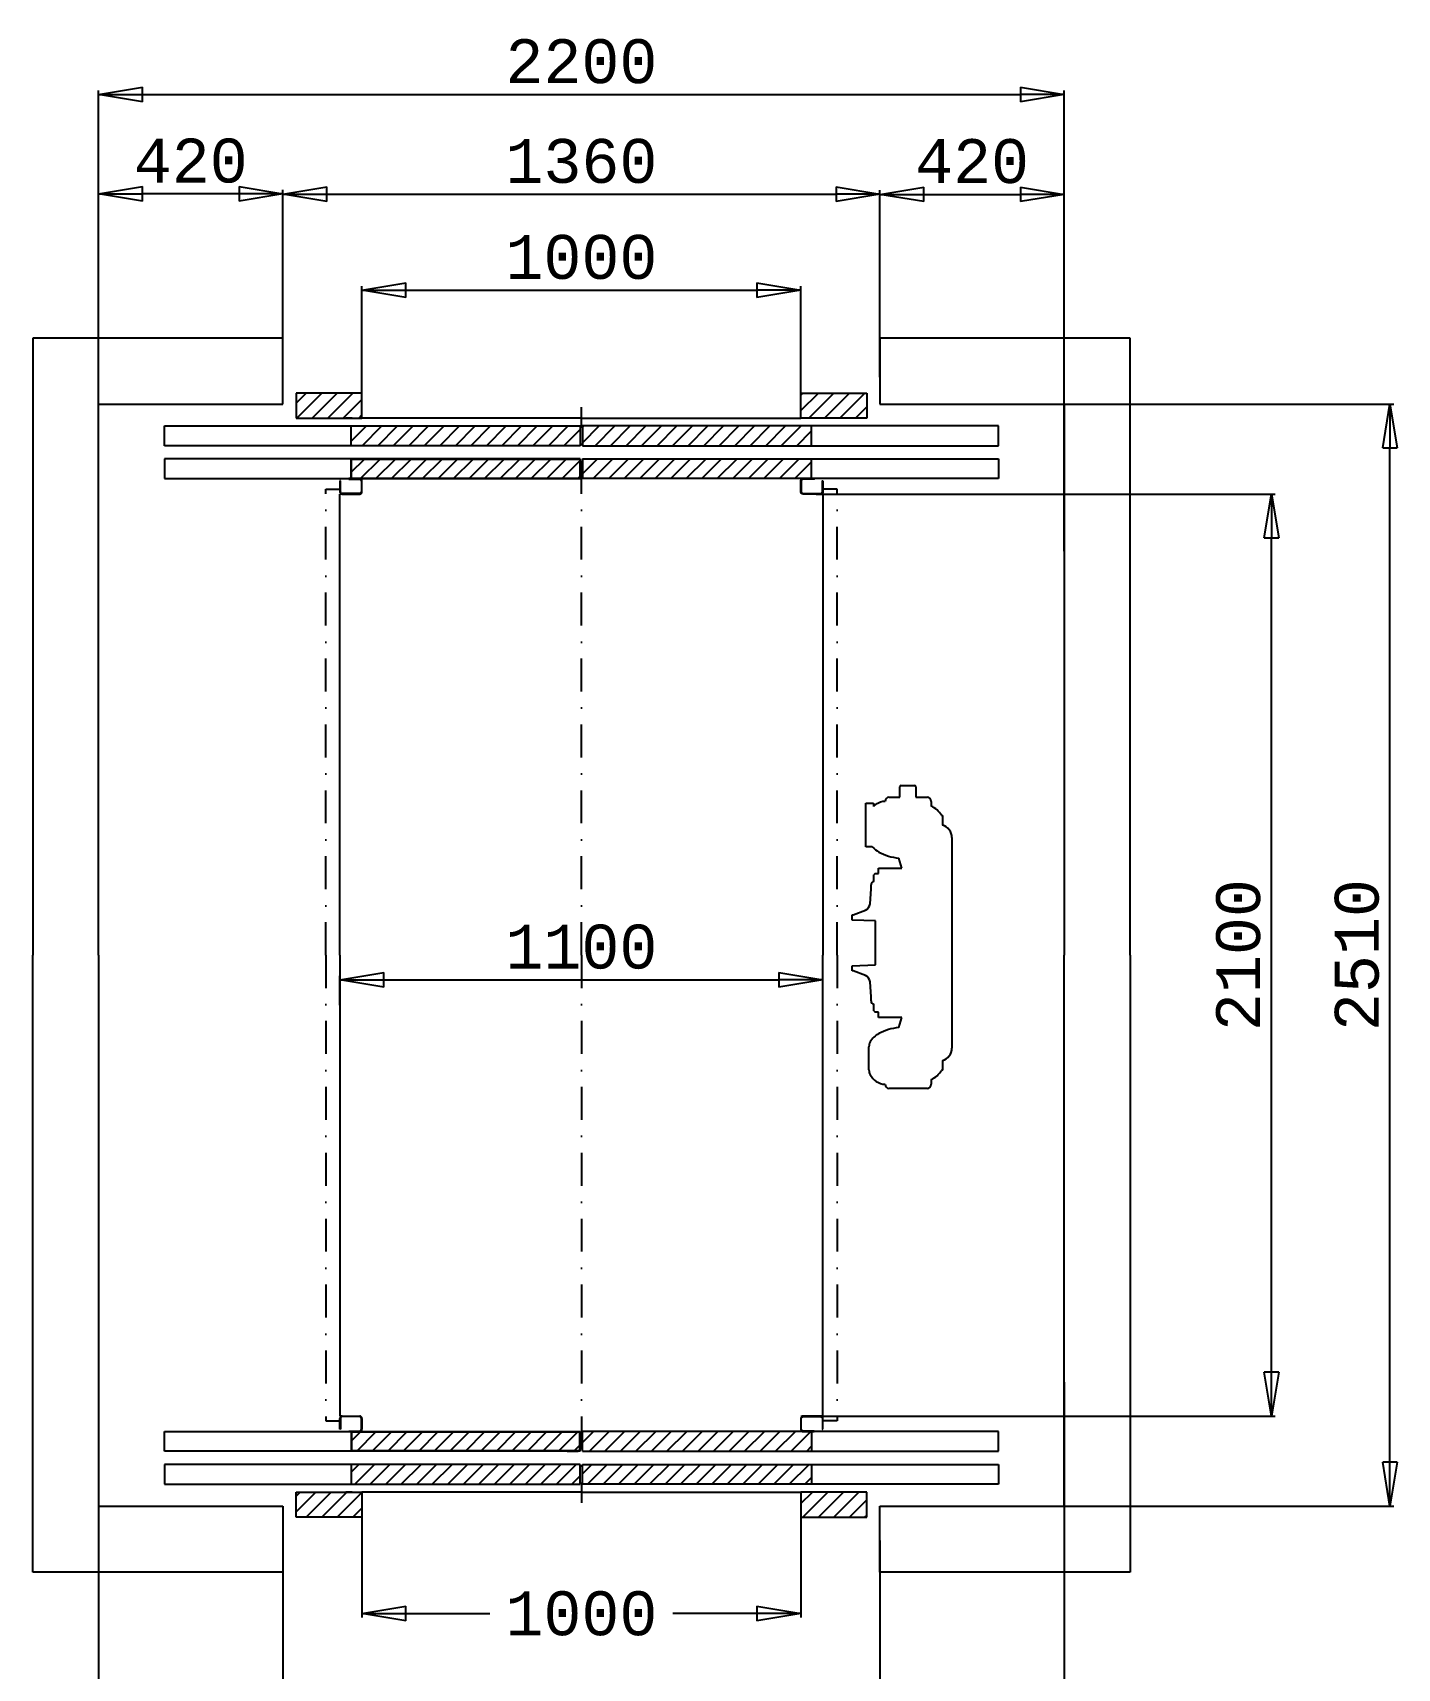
# Model space of a CAD drawing. Extents: x 66121 to 89453, y -8534 to 10021.
# Drawn here: x 80643 to 83752, y -35 to 3689 of the extents above; entities that cross this region are included whole.
import ezdxf

# ---------------------------------------------------------------- set-up
doc = ezdxf.new("R2010")
doc.units = 0
doc.header["$LTSCALE"] = 50
doc.header["$MEASUREMENT"] = 0
doc.linetypes.add('DASHDOT', pattern=[1, 0.5, -0.25, 0, -0.25])
doc.layers.get('0').update_dxf_attribs({"linetype": 'CONTINUOUS'})
doc.layers.get('Defpoints').update_dxf_attribs({"linetype": 'CONTINUOUS'})
for name, color, linetype in [('CONT_35', 250, 'CONTINUOUS'), ('CONT_70', 5, 'CONTINUOUS'), ('DASHD_35', 40, 'DASHDOT'), ('DIM_MM', 7, 'CONTINUOUS'), ('HATCH_35', 6, 'CONTINUOUS')]:
    doc.layers.add(name, color=color, linetype=linetype)
doc.styles.get("Standard").update_dxf_attribs({"font": 'monotxt'})
doc.dimstyles.get("Standard").update_dxf_attribs({"dimscale": 50, "dimtxt": 2, "dimasz": 2, "dimexe": 0.18, "dimexo": 0, "dimgap": 0.5, "dimtad": 1, "dimdec": 0, "dimrnd": 1, "dimzin": 0, "dimdsep": 46, "dimtxsty": 'Standard', "dimblk": 'CLOSED', "dimcen": 0.09, "dimadec": 0, "dimazin": 0, "dimtfac": 1, "dimtdec": 0, "dimtmove": 2, "dimatfit": 0, "dimldrblk": 'CLOSED', "dimfxl": 1, "dimtolj": 1, "dimtzin": 0, "dimarcsym": 0})

# ---------------------------------------------------------------- blocks, each defined once
blk = doc.blocks.new('_Closed')
at = {"color": 0, "linetype": 'Continuous', "lineweight": -2}
for p, q in [((-1, 0.1666666666666667), (0, 0)), ((-1, 0.1666666666666667), (-1, -0.1666666666666667)), ((0, 0), (-1, -0.1666666666666667)), ((0, 0), (-1, 0))]:
    blk.add_line(p, q, dxfattribs=at)
blk = doc.blocks.new('*D97')
at = {"layer": 'Defpoints', "color": 0, "transparency": 16777216}
for p in [(82993.41153369995, 616.2384224775087), (80793.41153369995, 567.4384224777532), (82993.41153369995, -561.1615775222526)]:
    blk.add_point(p, dxfattribs=at)
at = {"layer": 'DIM_MM', "color": 0, "lineweight": -2, "transparency": 16777216}
for p, q in [((82993.41153369995, 616.2384224775087), (82993.41153369995, -570.1615775222526)), ((80793.41153369995, 567.4384224777532), (80793.41153369995, -570.1615775222526)), ((80893.41153369995, -561.1615775222526), (82893.41153369995, -561.1615775222526))]:
    blk.add_line(p, q, dxfattribs=at)
at = {"layer": 'DIM_MM', "color": 0, "lineweight": -2, "transparency": 16777216, "xscale": 100, "yscale": 100, "zscale": 100, "rotation": 180}
blk.add_blockref('_Closed', (80793.41153369995, -561.1615775222526), dxfattribs=at)
at = {"layer": 'DIM_MM', "color": 0, "lineweight": -2, "transparency": 16777216, "xscale": 100, "yscale": 100, "zscale": 100}
blk.add_blockref('_Closed', (82993.41153369995, -561.1615775222526), dxfattribs=at)
at = {"layer": 'DIM_MM', "color": 0, "transparency": 16777216, "insert": (81893.41153369995, -486.1615775222526), "char_height": 100, "attachment_point": 5}
blk.add_mtext('\\A1;2200', dxfattribs=at)
blk = doc.blocks.new('*D98')
at = {"layer": 'Defpoints', "color": 0, "transparency": 16777216}
for p in [(81213.41153369675, 258.7384224776542), (82573.41153369678, 236.7384224775378), (82573.41153369678, -290.0215775222387)]:
    blk.add_point(p, dxfattribs=at)
at = {"layer": 'DIM_MM', "color": 0, "lineweight": -2, "transparency": 16777216}
for p, q in [((81213.41153369675, 258.7384224776542), (81213.41153369675, -299.0215775222387)), ((82573.41153369678, 236.7384224775378), (82573.41153369678, -299.0215775222387)), ((81313.41153369675, -290.0215775222387), (82473.41153369678, -290.0215775222387))]:
    blk.add_line(p, q, dxfattribs=at)
at = {"layer": 'DIM_MM', "color": 0, "lineweight": -2, "transparency": 16777216, "xscale": 100, "yscale": 100, "zscale": 100, "rotation": 180}
blk.add_blockref('_Closed', (81213.41153369675, -290.0215775222387), dxfattribs=at)
at = {"layer": 'DIM_MM', "color": 0, "lineweight": -2, "transparency": 16777216, "xscale": 100, "yscale": 100, "zscale": 100}
blk.add_blockref('_Closed', (82573.41153369678, -290.0215775222387), dxfattribs=at)
at = {"layer": 'DIM_MM', "color": 0, "transparency": 16777216, "insert": (81893.41153369677, -215.0215775222387), "char_height": 100, "attachment_point": 5}
blk.add_mtext('\\A1;1360', dxfattribs=at)
blk = doc.blocks.new('*D99')
at = {"layer": 'Defpoints', "color": 0, "transparency": 16777216}
for p in [(81393.41153369675, 327.3384224779511), (82393.41153369666, 324.1384224780268), (82393.41153369666, 89.13842247817229)]:
    blk.add_point(p, dxfattribs=at)
at = {"layer": 'DIM_MM', "color": 0, "lineweight": -2, "transparency": 16777216}
for p, q in [((81393.41153369675, 327.3384224779511), (81393.41153369675, 80.13842247817229)), ((82393.41153369666, 324.1384224780268), (82393.41153369666, 80.13842247817229)), ((81493.41153369675, 89.13842247817229), (81685.0782003634, 89.13842247817229)), ((82293.41153369666, 89.13842247817229), (82101.74486703005, 89.13842247817229))]:
    blk.add_line(p, q, dxfattribs=at)
at = {"layer": 'DIM_MM', "color": 0, "lineweight": -2, "transparency": 16777216, "xscale": 100, "yscale": 100, "zscale": 100, "rotation": 180}
blk.add_blockref('_Closed', (81393.41153369675, 89.13842247817229), dxfattribs=at)
at = {"layer": 'DIM_MM', "color": 0, "lineweight": -2, "transparency": 16777216, "xscale": 100, "yscale": 100, "zscale": 100}
blk.add_blockref('_Closed', (82393.41153369666, 89.13842247817229), dxfattribs=at)
at = {"layer": 'DIM_MM', "color": 0, "transparency": 16777216, "insert": (81893.41153369672, 89.13842247817229), "char_height": 100, "attachment_point": 5}
blk.add_mtext('\\A1;1000', dxfattribs=at)
blk = doc.blocks.new('*D157')
at = {"layer": 'Defpoints', "color": 0, "transparency": 16777216}
for p in [(82443.41153369684, 1532.438422477899), (82443.41153369684, 1526.93842247787), (81343.41153369594, 1475.038422477846)]:
    blk.add_point(p, dxfattribs=at)
at = {"layer": 'DIM_MM', "color": 0, "lineweight": -2, "transparency": 16777216}
for p, q in [((81343.41153369594, 1475.038422477846), (81343.41153369594, 1541.438422477899)), ((81443.41153369594, 1532.438422477899), (82343.41153369684, 1532.438422477899)), ((82443.41153369684, 1526.93842247787), (82443.41153369684, 1541.438422477899))]:
    blk.add_line(p, q, dxfattribs=at)
at = {"layer": 'DIM_MM', "color": 0, "lineweight": -2, "transparency": 16777216, "xscale": 100, "yscale": 100, "zscale": 100, "rotation": 180}
blk.add_blockref('_Closed', (81343.41153369594, 1532.438422477899), dxfattribs=at)
at = {"layer": 'DIM_MM', "color": 0, "lineweight": -2, "transparency": 16777216, "xscale": 100, "yscale": 100, "zscale": 100}
blk.add_blockref('_Closed', (82443.41153369684, 1532.438422477899), dxfattribs=at)
at = {"layer": 'DIM_MM', "color": 0, "transparency": 16777216, "insert": (81893.41153369639, 1607.438422477899), "char_height": 100, "attachment_point": 5}
blk.add_mtext('\\A1;1100', dxfattribs=at)
blk = doc.blocks.new('*D158')
at = {"layer": 'Defpoints', "color": 0, "transparency": 16777216}
for p in [(82993.41153369995, 3548.758422478168), (82993.41153369995, 2508.7384224778), (80793.41153369995, 2415.238422478033)]:
    blk.add_point(p, dxfattribs=at)
at = {"layer": 'DIM_MM', "color": 0, "lineweight": -2, "transparency": 16777216}
for p, q in [((80793.41153369995, 2415.238422478033), (80793.41153369995, 3557.758422478168)), ((80893.41153369995, 3548.758422478168), (82893.41153369995, 3548.758422478168)), ((82993.41153369995, 2508.7384224778), (82993.41153369995, 3557.758422478168))]:
    blk.add_line(p, q, dxfattribs=at)
at = {"layer": 'DIM_MM', "color": 0, "lineweight": -2, "transparency": 16777216, "xscale": 100, "yscale": 100, "zscale": 100, "rotation": 180}
blk.add_blockref('_Closed', (80793.41153369995, 3548.758422478168), dxfattribs=at)
at = {"layer": 'DIM_MM', "color": 0, "lineweight": -2, "transparency": 16777216, "xscale": 100, "yscale": 100, "zscale": 100}
blk.add_blockref('_Closed', (82993.41153369995, 3548.758422478168), dxfattribs=at)
at = {"layer": 'DIM_MM', "color": 0, "transparency": 16777216, "insert": (81893.41153369995, 3623.758422478168), "char_height": 100, "attachment_point": 5}
blk.add_mtext('\\A1;2200', dxfattribs=at)
blk = doc.blocks.new('*D159')
at = {"layer": 'Defpoints', "color": 0, "transparency": 16777216}
for p in [(82573.41153369541, 3321.698422477821), (81213.41153369675, 2921.238422477945), (82573.41153369541, 2904.738422477858)]:
    blk.add_point(p, dxfattribs=at)
at = {"layer": 'DIM_MM', "color": 0, "lineweight": -2, "transparency": 16777216}
for p, q in [((81213.41153369675, 2921.238422477945), (81213.41153369675, 3330.698422477821)), ((81313.41153369675, 3321.698422477821), (82473.41153369541, 3321.698422477821)), ((82573.41153369541, 2904.738422477858), (82573.41153369541, 3330.698422477821))]:
    blk.add_line(p, q, dxfattribs=at)
at = {"layer": 'DIM_MM', "color": 0, "lineweight": -2, "transparency": 16777216, "xscale": 100, "yscale": 100, "zscale": 100, "rotation": 180}
blk.add_blockref('_Closed', (81213.41153369675, 3321.698422477821), dxfattribs=at)
at = {"layer": 'DIM_MM', "color": 0, "lineweight": -2, "transparency": 16777216, "xscale": 100, "yscale": 100, "zscale": 100}
blk.add_blockref('_Closed', (82573.41153369541, 3321.698422477821), dxfattribs=at)
at = {"layer": 'DIM_MM', "color": 0, "transparency": 16777216, "insert": (81893.41153369608, 3396.698422477821), "char_height": 100, "attachment_point": 5}
blk.add_mtext('\\A1;1360', dxfattribs=at)
blk = doc.blocks.new('*D160')
at = {"layer": 'Defpoints', "color": 0, "transparency": 16777216}
for p in [(82393.41153369666, 3103.078422478175), (81393.41153369675, 2845.638422477678), (82393.41153369666, 2840.138422477648)]:
    blk.add_point(p, dxfattribs=at)
at = {"layer": 'DIM_MM', "color": 0, "lineweight": -2, "transparency": 16777216}
for p, q in [((81393.41153369675, 2845.638422477678), (81393.41153369675, 3112.078422478175)), ((81493.41153369675, 3103.078422478175), (82293.41153369666, 3103.078422478175)), ((82393.41153369666, 2840.138422477648), (82393.41153369666, 3112.078422478175))]:
    blk.add_line(p, q, dxfattribs=at)
at = {"layer": 'DIM_MM', "color": 0, "lineweight": -2, "transparency": 16777216, "xscale": 100, "yscale": 100, "zscale": 100, "rotation": 180}
blk.add_blockref('_Closed', (81393.41153369675, 3103.078422478175), dxfattribs=at)
at = {"layer": 'DIM_MM', "color": 0, "lineweight": -2, "transparency": 16777216, "xscale": 100, "yscale": 100, "zscale": 100}
blk.add_blockref('_Closed', (82393.41153369666, 3103.078422478175), dxfattribs=at)
at = {"layer": 'DIM_MM', "color": 0, "transparency": 16777216, "insert": (81893.41153369671, 3178.078422478175), "char_height": 100, "attachment_point": 5}
blk.add_mtext('\\A1;1000', dxfattribs=at)
blk = doc.blocks.new('*D161')
at = {"layer": 'Defpoints', "color": 0, "transparency": 16777216}
for p in [(80793.41153369995, 451.8384224774854), (81213.41153369675, 250.9384224775204), (80793.41153369995, -286.6515775222433)]:
    blk.add_point(p, dxfattribs=at)
at = {"layer": 'DIM_MM', "color": 0, "lineweight": -2, "transparency": 16777216}
for p, q in [((80793.41153369995, 451.8384224774854), (80793.41153369995, -295.6515775222433)), ((81213.41153369675, 250.9384224775204), (81213.41153369675, -295.6515775222433)), ((81113.41153369675, -286.6515775222433), (80893.41153369995, -286.6515775222433))]:
    blk.add_line(p, q, dxfattribs=at)
at = {"layer": 'DIM_MM', "color": 0, "lineweight": -2, "transparency": 16777216, "xscale": 100, "yscale": 100, "zscale": 100, "rotation": 180}
blk.add_blockref('_Closed', (80793.41153369995, -286.6515775222433), dxfattribs=at)
at = {"layer": 'DIM_MM', "color": 0, "lineweight": -2, "transparency": 16777216, "xscale": 100, "yscale": 100, "zscale": 100}
blk.add_blockref('_Closed', (81213.41153369675, -286.6515775222433), dxfattribs=at)
at = {"layer": 'DIM_MM', "color": 0, "transparency": 16777216, "insert": (81003.41153369835, -211.6515775222433), "char_height": 100, "attachment_point": 5}
blk.add_mtext('\\A1;420', dxfattribs=at)
blk = doc.blocks.new('*D162')
at = {"layer": 'Defpoints', "color": 0, "transparency": 16777216}
for p in [(80793.41153369995, 3322.488422477509), (81213.41153369684, 2906.338422477456), (80793.41153369995, 2630.638422477532)]:
    blk.add_point(p, dxfattribs=at)
at = {"layer": 'DIM_MM', "color": 0, "lineweight": -2, "transparency": 16777216}
for p, q in [((80793.41153369995, 2630.638422477532), (80793.41153369995, 3331.488422477509)), ((81113.41153369684, 3322.488422477509), (80893.41153369995, 3322.488422477509)), ((81213.41153369684, 2906.338422477456), (81213.41153369684, 3331.488422477509))]:
    blk.add_line(p, q, dxfattribs=at)
at = {"layer": 'DIM_MM', "color": 0, "lineweight": -2, "transparency": 16777216, "xscale": 100, "yscale": 100, "zscale": 100, "rotation": 180}
blk.add_blockref('_Closed', (80793.41153369995, 3322.488422477509), dxfattribs=at)
at = {"layer": 'DIM_MM', "color": 0, "lineweight": -2, "transparency": 16777216, "xscale": 100, "yscale": 100, "zscale": 100}
blk.add_blockref('_Closed', (81213.41153369684, 3322.488422477509), dxfattribs=at)
at = {"layer": 'DIM_MM', "color": 0, "transparency": 16777216, "insert": (81003.4115336984, 3397.488422477509), "char_height": 100, "attachment_point": 5}
blk.add_mtext('\\A1;420', dxfattribs=at)
blk = doc.blocks.new('*D49')
at = {"layer": 'Defpoints', "color": 0, "transparency": 16777216}
for p in [(82763.03153369878, 2843.798422478467), (83735.4315337, 2843.798422478466), (82693.13153369993, 333.7984224775937)]:
    blk.add_point(p, dxfattribs=at)
at = {"layer": 'DIM_MM', "color": 0, "lineweight": -2, "transparency": 16777216}
for p, q in [((82763.03153369878, 2843.798422478467), (83744.4315337, 2843.798422478466)), ((83735.4315337, 433.7984224775934), (83735.4315337, 2743.798422478466)), ((82693.13153369993, 333.7984224775937), (83744.4315337, 333.7984224775934))]:
    blk.add_line(p, q, dxfattribs=at)
at = {"layer": 'DIM_MM', "color": 0, "lineweight": -2, "transparency": 16777216, "xscale": 100, "yscale": 100, "zscale": 100}
for p, rotation in [((83735.4315337, 2843.798422478466), 90), ((83735.4315337, 333.7984224775934), 270)]:
    blk.add_blockref('_Closed', p, dxfattribs=dict(at, rotation=rotation))
at = {"layer": 'DIM_MM', "color": 0, "transparency": 16777216, "insert": (83660.4315337, 1588.798422478043), "char_height": 100, "attachment_point": 5, "rotation": 90}
blk.add_mtext('\\A1;2510', dxfattribs=at)
blk = doc.blocks.new('*D50')
at = {"layer": 'Defpoints', "color": 0, "transparency": 16777216}
for p in [(82428.03153370012, 2638.798422479485), (83465.23153369996, 2638.798422479485), (82392.93153370052, 538.7984224773027)]:
    blk.add_point(p, dxfattribs=at)
at = {"layer": 'DIM_MM', "color": 0, "lineweight": -2, "transparency": 16777216}
for p, q in [((82428.03153370012, 2638.798422479485), (83474.23153369996, 2638.798422479485)), ((83465.23153369996, 638.7984224773023), (83465.23153369996, 2538.798422479485)), ((82392.93153370052, 538.7984224773027), (83474.23153369996, 538.7984224773023))]:
    blk.add_line(p, q, dxfattribs=at)
at = {"layer": 'DIM_MM', "color": 0, "lineweight": -2, "transparency": 16777216, "xscale": 100, "yscale": 100, "zscale": 100}
for p, rotation in [((83465.23153369996, 2638.798422479485), 90), ((83465.23153369996, 538.7984224773023), 270)]:
    blk.add_blockref('_Closed', p, dxfattribs=dict(at, rotation=rotation))
at = {"layer": 'DIM_MM', "color": 0, "transparency": 16777216, "insert": (83390.23153369996, 1588.798422478407), "char_height": 100, "attachment_point": 5, "rotation": 90}
blk.add_mtext('\\A1;2100', dxfattribs=at)
blk = doc.blocks.new('*D51')
at = {"layer": 'Defpoints', "color": 0, "transparency": 16777216}
for p in [(82993.41153369995, 439.2384224778289), (82573.4115336967, 255.6384224781141), (82993.41153369995, -288.8315775224692)]:
    blk.add_point(p, dxfattribs=at)
at = {"layer": 'DIM_MM', "color": 0, "lineweight": -2, "transparency": 16777216}
for p, q in [((82993.41153369995, 439.2384224778289), (82993.41153369995, -297.8315775224692)), ((82573.4115336967, 255.6384224781141), (82573.4115336967, -297.8315775224692)), ((82673.4115336967, -288.8315775224692), (82893.41153369995, -288.8315775224692))]:
    blk.add_line(p, q, dxfattribs=at)
at = {"layer": 'DIM_MM', "color": 0, "lineweight": -2, "transparency": 16777216, "xscale": 100, "yscale": 100, "zscale": 100, "rotation": 180}
blk.add_blockref('_Closed', (82573.4115336967, -288.8315775224692), dxfattribs=at)
at = {"layer": 'DIM_MM', "color": 0, "lineweight": -2, "transparency": 16777216, "xscale": 100, "yscale": 100, "zscale": 100}
blk.add_blockref('_Closed', (82993.41153369995, -288.8315775224692), dxfattribs=at)
at = {"layer": 'DIM_MM', "color": 0, "transparency": 16777216, "insert": (82783.41153369832, -213.8315775224692), "char_height": 100, "attachment_point": 5}
blk.add_mtext('\\A1;420', dxfattribs=at)
blk = doc.blocks.new('*D52')
at = {"layer": 'Defpoints', "color": 0, "transparency": 16777216}
for p in [(82993.41153369995, 3321.298422477739), (82573.4115336955, 2917.338422477515), (82993.41153369995, 2712.438422477462)]:
    blk.add_point(p, dxfattribs=at)
at = {"layer": 'DIM_MM', "color": 0, "lineweight": -2, "transparency": 16777216}
for p, q in [((82573.4115336955, 2917.338422477515), (82573.4115336955, 3330.298422477739)), ((82673.4115336955, 3321.298422477739), (82893.41153369995, 3321.298422477739)), ((82993.41153369995, 2712.438422477462), (82993.41153369995, 3330.298422477739))]:
    blk.add_line(p, q, dxfattribs=at)
at = {"layer": 'DIM_MM', "color": 0, "lineweight": -2, "transparency": 16777216, "xscale": 100, "yscale": 100, "zscale": 100, "rotation": 180}
blk.add_blockref('_Closed', (82573.4115336955, 3321.298422477739), dxfattribs=at)
at = {"layer": 'DIM_MM', "color": 0, "lineweight": -2, "transparency": 16777216, "xscale": 100, "yscale": 100, "zscale": 100}
blk.add_blockref('_Closed', (82993.41153369995, 3321.298422477739), dxfattribs=at)
at = {"layer": 'DIM_MM', "color": 0, "transparency": 16777216, "insert": (82783.41153369773, 3396.298422477739), "char_height": 100, "attachment_point": 5}
blk.add_mtext('\\A1;420', dxfattribs=at)

msp = doc.modelspace()

# ---------------------------------------------------------------- hatches: boundary and pattern name
at = {"layer": 'HATCH_35'}
h = msp.add_hatch(dxfattribs=at)
h.set_pattern_fill('ANSI31', color=256, scale=200, style=0)
h.set_pattern_definition([(45, (80779.92606478659, -1825.196199749172), (-17.67766952966369, 17.67766952966369), [])])
h.paths.add_polyline_path([(81393.41153369678, 2868.798422476575), (81243.41153369687, 2868.798422480213), (81243.41153369696, 2811.798422476604), (81393.41153369678, 2811.798422475877)])
h.paths.add_polyline_path([(82393.4115336967, 2811.798422475877), (82393.4115336967, 2868.798422476575), (82543.4115336966, 2868.798422480213), (82543.41153369652, 2811.798422476604)])
h.paths.add_polyline_path([(82417.91153369666, 2793.798422478321), (81895.91153369666, 2793.798422478758), (81895.91153369664, 2748.798422478612), (82417.91153369678, 2748.798422479049)])
h.paths.add_polyline_path([(81890.91153369678, 2748.798422478612), (81368.9115336967, 2748.798422479049), (81368.91153369678, 2793.798422478321), (81890.91153369681, 2793.798422478758)])
h.paths.add_polyline_path([(81895.91153369664, 2718.798422478321), (82417.91153369678, 2718.798422478758), (82417.91153369675, 2673.798422478612), (81895.91153369666, 2673.798422479049)])
h.paths.add_polyline_path([(81889.91153369681, 2717.798422479282), (81369.91153369672, 2717.798422478554), (81369.91153369672, 2674.798422479253), (81889.91153369681, 2674.798422479253)])
h = msp.add_hatch(dxfattribs=at)
h.set_pattern_fill('ANSI31', color=256, scale=200, style=0)
h.set_pattern_definition([(45, (72595.76753046499, -103255.8002079492), (-17.67766952966369, 17.67766952966369), [])])
h.paths.add_polyline_path([(81393.41153369678, 365.7984224810571), (81243.41153369696, 365.7984224803295), (81243.41153369687, 308.7984224767206), (81393.41153369678, 308.7984224810862)])
h.paths.add_polyline_path([(82543.41153369652, 365.7984224803295), (82393.4115336967, 365.7984224810571), (82393.4115336967, 308.7984224810862), (82543.4115336966, 308.7984224767206)])
h.paths.add_polyline_path([(82417.91153369678, 428.7984224774482), (81895.91153369666, 428.7984224774482), (81895.91153369666, 383.7984224777392), (82417.9115336967, 383.7984224777392)])
h.paths.add_polyline_path([(82417.91153369678, 503.7984224752654), (82398.4115336967, 503.7984224752654), (81895.91153369666, 503.7984224774482), (81895.91153369666, 458.7984224777392), (82417.91153369678, 458.7984224777392)])
h.paths.add_polyline_path([(81889.91153369681, 502.7984224784086), (81369.91153369672, 502.7984224784086), (81369.91153369672, 459.7984224783795), (81889.91153369681, 459.7984224783795)])
h.paths.add_polyline_path([(81890.91153369681, 428.7984224774482), (81368.9115336967, 428.7984224774482), (81368.91153369681, 383.7984224777392), (81890.91153369681, 383.7984224777392)])

# ---------------------------------------------------------------- linework, layer by layer
at = {"layer": 'CONT_35', "ltscale": 3}
for p, q in [((81393.41153369678, 2868.798422476575), (81243.41153369687, 2868.798422480213)), ((81243.41153369687, 2868.798422480213), (81243.41153369696, 2811.798422476604)), ((81393.41153369678, 2811.798422475877), (81393.41153369678, 2868.798422476575)), ((82393.4115336967, 2868.798422476575), (82543.4115336966, 2868.798422480213)), ((82393.4115336967, 2811.798422475877), (82393.4115336967, 2868.798422476575)), ((82543.4115336966, 2868.798422480213), (82543.41153369652, 2811.798422476604)), ((80943.41153369707, 2748.798422479049), (80943.41153369707, 2793.798422478758)), ((81243.41153369696, 2811.798422476604), (81393.41153369678, 2811.798422475877)), ((81371.41153369777, 2811.798422475877), (81356.41153369972, 2811.798422475877)), ((81368.9115336967, 2748.798422479049), (81368.91153369681, 2793.798422478758)), ((81893.41153369678, 2811.798422475877), (81393.4115336967, 2811.798422475877)), ((81890.91153369681, 2793.798422478758), (81890.91153369681, 2748.798422479049)), ((81893.4115336967, 2811.798422475877), (82393.41153369678, 2811.798422475877)), ((81895.91153369666, 2793.798422478758), (81895.91153369666, 2748.798422479049)), ((82543.41153369652, 2811.798422476604), (82393.4115336967, 2811.798422475877)), ((82417.91153369678, 2748.798422479049), (82417.9115336967, 2793.798422478758)), ((82843.41153369643, 2748.798422479049), (82843.41153369643, 2793.798422478758)), ((81890.91153369681, 2718.798422478758), (80943.41153369707, 2718.798422478758)), ((80943.41153369707, 2718.798422478758), (80943.41153369707, 2673.798422479049)), ((81368.9115336967, 2673.798422479049), (81368.9115336967, 2718.798422478758)), ((81889.91153369681, 2717.798422479282), (81369.91153369672, 2717.798422478554)), ((81369.91153369672, 2674.798422479253), (81369.91153369672, 2717.798422478554)), ((81860.91153369681, 2718.798422478758), (81885.91153369681, 2718.798422478758)), ((81889.91153369681, 2717.798422479282), (81889.91153369681, 2674.798422479253)), ((81890.91153369681, 2718.798422478758), (81890.91153369681, 2673.798422479049)), ((81895.91153369666, 2718.798422478758), (81895.91153369666, 2673.798422479049)), ((82417.91153369678, 2673.798422479049), (82417.91153369678, 2718.798422478758)), ((82843.41153369643, 2718.798422478758), (82843.41153369643, 2673.798422479049)), ((80943.41153369707, 2673.798422479049), (81890.91153369681, 2673.798422479049)), ((81344.41153369643, 2668.79842247803), (81343.41153369643, 2668.79842247803)), ((81343.41153369643, 2668.79842247803), (81343.41153369623, 2643.79842247803)), ((81344.41153369617, 2643.79842247803), (81344.41153369643, 2668.79842247803)), ((81388.41153369666, 2673.798422481959), (81363.41153369666, 2673.798422481959)), ((81363.41153369666, 2673.798422481959), (81363.41153369666, 2672.798422481756)), ((81363.41153369666, 2672.798422481756), (81388.41153369666, 2672.798422481756)), ((81369.91153369672, 2674.798422479253), (81889.91153369681, 2674.798422479253)), ((81392.41153369666, 2668.798422481668), (81392.41153369666, 2643.798422481668)), ((81393.4115336967, 2643.798422481668), (81393.4115336967, 2668.798422481668)), ((81343.41153369588, 1588.798422478467), (81343.41153369634, 2638.798422479194)), ((81388.41153369687, 2639.798422481581), (81348.41153369634, 2639.798422477943)), ((81348.41153369634, 2638.798422478467), (81388.41153369678, 2638.798422481377)), ((82443.41153369643, 2638.798422479194), (82443.41153369687, 1588.798422478467)), ((82622.19153369716, 1975.000324840257), (82651.9315336972, 1975.000324840257)), ((82585.69495845851, 1938.913704329061), (82585.72125660558, 1938.915413950635)), ((82593.98983215171, 1948.489764104343), (82619.19153369719, 1948.49403366683)), ((82619.19153369719, 1948.49403366683), (82619.19153369719, 1972.000324840374)), ((82654.93153369718, 1972.000324840374), (82654.93153369718, 1948.500088581968)), ((82654.93153369718, 1948.500088581968), (82681.66865256644, 1948.504618268671)), ((82681.66865256644, 1948.504618268671), (82681.66865480517, 1948.504617962353)), ((82690.04162338717, 1938.908831040353), (82690.04162338717, 1927.910642566749)), ((82541.48153350415, 1835.451177646646), (82541.48153350415, 1934.95117764618)), ((82541.48153350415, 1934.95117764618), (82558.98153350418, 1934.951177646908)), ((82558.98153350418, 1934.951177646908), (82558.98153350418, 1927.204495033984)), ((82565.0919901118, 1932.482003024816), (82565.11387163863, 1932.495110572963)), ((82713.94149885437, 1907.214670393332), (82715.8077931731, 1906.701147017193)), ((82715.8077931731, 1906.701147017193), (82715.8077931731, 1884.961147017057)), ((82556.1690283189, 1835.451177646646), (82541.48153350415, 1835.451177646646)), ((82737.48153350397, 1856.518227695087), (82737.48153350406, 1376.878617261573)), ((82623.15435403117, 1786.658422415385), (82616.1834367167, 1809.70932183267)), ((82559.91153372798, 1756.55653936923), (82559.91153372798, 1771.258736203199)), ((82562.91153372795, 1774.258736203083), (82569.91153369728, 1774.258736203083)), ((82569.91153369728, 1786.658422415385), (82623.15435403117, 1786.658422415385)), ((82569.91153369728, 1774.258736203083), (82569.91153369728, 1786.658422415385)), ((82550.86475755917, 1705.438184140112), (82553.41153369701, 1739.698422601978)), ((82553.41153369701, 1739.698422601978), (82553.41153369701, 1748.69842254051)), ((82509.91153369186, 1680.698422478636), (82512.87646926712, 1680.790906422808)), ((82509.91153369186, 1668.698422478374), (82509.91153369186, 1680.698422478636)), ((82512.87646926712, 1680.790906422808), (82540.82123401531, 1691.166003429717)), ((82563.41153369696, 1667.162157769817), (82509.91153369186, 1668.698422478374)), ((82563.41153369696, 1566.234687186843), (82563.41153369696, 1667.162157769817)), ((81343.41153369588, 1588.798422478467), (81343.41153369634, 538.7984224777392)), ((82443.41153369643, 538.7984224777392), (82443.41153369687, 1588.798422478467)), ((82509.91153369186, 1564.698422477559), (82563.41153369696, 1566.234687186843)), ((82509.91153369186, 1552.698422477297), (82509.91153369186, 1564.698422477559)), ((82512.87646926712, 1552.605938533125), (82509.91153369186, 1552.698422477297)), ((82540.82123401531, 1542.230841526216), (82512.87646926712, 1552.605938533125)), ((82553.41153369701, 1493.698422354682), (82550.86475755917, 1527.958660816548)), ((82553.41153369701, 1484.698422415422), (82553.41153369701, 1493.698422354682)), ((82559.91153372798, 1462.138108753461), (82559.91153372798, 1476.840305586702)), ((82569.91153369728, 1459.13810875285), (82562.91153372795, 1459.13810875285)), ((82569.91153369728, 1446.738422541275), (82569.91153369728, 1459.13810875285)), ((82623.15435403117, 1446.738422541275), (82569.91153369728, 1446.738422541275)), ((82616.1834367167, 1423.687523123263), (82623.15435403117, 1446.738422541275)), ((82548.46816683176, 1327.454933141453), (82548.46816683176, 1379.716680446327)), ((82715.8077931731, 1348.435697938876), (82715.8077931731, 1326.69569793874)), ((82690.04162338717, 1305.486202389184), (82690.04162338717, 1294.488016175492)), ((82715.8077931731, 1326.69569793874), (82713.94149885437, 1326.1821745626)), ((82681.66865226312, 1284.892228905701), (82593.98983215171, 1284.90708085159)), ((81343.41153369643, 508.7984224789034), (81343.41153369623, 533.7984224789034)), ((81344.41153369617, 533.7984224789034), (81344.41153369643, 508.7984224789034)), ((81348.41153369634, 538.7984224791944), (81388.41153369678, 538.7984224755564)), ((81388.41153369687, 537.7984224753527), (81348.41153369634, 537.7984224789907)), ((81392.41153369666, 508.7984224752654), (81392.41153369666, 533.7984224752654)), ((81393.4115336967, 533.7984224752654), (81393.4115336967, 508.7984224752654)), ((80943.41153369707, 503.7984224778847), (81890.91153369681, 503.7984224778847)), ((80943.41153369707, 458.7984224781758), (80943.41153369707, 503.7984224778847)), ((81344.41153369643, 508.7984224789034), (81343.41153369643, 508.7984224789034)), ((81363.41153369666, 504.7984224751781), (81388.41153369666, 504.7984224751781)), ((81363.41153369666, 503.798422475702), (81363.41153369666, 504.7984224751781)), ((81388.41153369666, 503.798422475702), (81363.41153369666, 503.798422475702)), ((81368.9115336967, 503.7984224778847), (81368.9115336967, 458.7984224781758)), ((81369.91153369672, 502.7984224784086), (81889.91153369681, 502.7984224784086)), ((81369.91153369672, 502.7984224784086), (81369.91153369672, 459.7984224783795)), ((81889.91153369681, 459.7984224783795), (81889.91153369681, 502.7984224784086)), ((81890.91153369681, 458.7984224781758), (81890.91153369681, 503.7984224778847)), ((81895.91153369666, 458.7984224781758), (81895.91153369666, 503.7984224778847)), ((82417.91153369678, 503.7984224778847), (82417.91153369678, 458.7984224781758)), ((82843.41153369643, 458.7984224781758), (82843.41153369643, 503.7984224778847)), ((81890.91153369681, 458.7984224781758), (80943.41153369707, 458.7984224781758)), ((81889.91153369681, 459.7984224783795), (81369.91153369672, 459.7984224783795)), ((81860.91153369681, 458.7984224781758), (81885.91153369681, 458.7984224781758)), ((80943.41153369707, 428.7984224778847), (80943.41153369707, 383.7984224781758)), ((81368.9115336967, 428.7984224778847), (81368.91153369681, 383.7984224781758)), ((81890.91153369681, 383.7984224781758), (81890.91153369681, 428.7984224778847)), ((81895.91153369666, 383.7984224781758), (81895.91153369666, 428.7984224778847)), ((82417.91153369678, 428.7984224778847), (82417.9115336967, 383.7984224781758)), ((82843.41153369643, 428.7984224778847), (82843.41153369643, 383.7984224781758)), ((81243.41153369696, 365.7984224803295), (81393.41153369678, 365.7984224810571)), ((81243.41153369687, 308.7984224767206), (81243.41153369696, 365.7984224803295)), ((81371.41153369777, 365.7984224810571), (81356.41153369972, 365.7984224810571)), ((81893.41153369678, 365.7984224810571), (81393.4115336967, 365.7984224810571)), ((81393.41153369678, 365.7984224810571), (81393.41153369678, 308.7984224810862)), ((81893.4115336967, 365.7984224810571), (82393.41153369678, 365.7984224810571)), ((82543.41153369652, 365.7984224803295), (82393.4115336967, 365.7984224810571)), ((82393.4115336967, 365.7984224810571), (82393.4115336967, 308.7984224810862)), ((82543.4115336966, 308.7984224767206), (82543.41153369652, 365.7984224803295)), ((81393.41153369678, 308.7984224810862), (81243.41153369687, 308.7984224767206)), ((82393.4115336967, 308.7984224810862), (82543.4115336966, 308.7984224767206))]:
    msp.add_line(p, q, dxfattribs=at)
for points in [[(80943.41153369704, 2793.798422478321), (81368.91153369678, 2793.798422478321), (81890.91153369678, 2793.798422478321)], [(82843.4115336964, 2793.798422478321), (82417.91153369666, 2793.798422478321), (81895.91153369664, 2793.798422478321)], [(81890.91153369678, 2748.798422478612), (81368.91153369666, 2748.798422478612), (80943.41153369704, 2748.798422478612)], [(81895.91153369664, 2748.798422478612), (82417.91153369675, 2748.798422478612), (82843.4115336964, 2748.798422478612)], [(81895.91153369664, 2718.798422478321), (82417.91153369675, 2718.798422478321), (82843.4115336964, 2718.798422478321)], [(82843.4115336964, 2673.798422478612), (82417.91153369675, 2673.798422478612), (81895.91153369664, 2673.798422478612)], [(82843.4115336964, 503.7984224774482), (82417.91153369675, 503.7984224774482), (81895.91153369664, 503.7984224774482)], [(81895.91153369664, 458.7984224777392), (82417.91153369675, 458.7984224777392), (82843.4115336964, 458.7984224777392)], [(81890.91153369678, 428.7984224774482), (81368.91153369666, 428.7984224774482), (80943.41153369704, 428.7984224774482)], [(81895.91153369664, 428.7984224774482), (82417.91153369675, 428.7984224774482), (82843.4115336964, 428.7984224774482)], [(80943.41153369704, 383.7984224777392), (81368.91153369678, 383.7984224777392), (81890.91153369678, 383.7984224777392)], [(82843.4115336964, 383.7984224777392), (82417.91153369666, 383.7984224777392), (81895.91153369664, 383.7984224777392)]]:
    msp.add_lwpolyline(points, dxfattribs=at)
for points in [[(82443.4115336964, 2668.798422476866), (82443.4115336964, 2643.798422477594, -0.4142135623841667), (82438.41153369637, 2638.798422477303), (82398.4115336966, 2638.798422480941, -0.4142135623620234), (82393.41153369666, 2643.798422480504), (82393.41153369666, 2668.798422481232, -0.414213562373095), (82398.4115336967, 2673.798422480795), (82423.4115336967, 2673.798422480795), (82423.4115336967, 2672.798422480591), (82398.4115336967, 2672.798422480591, 0.414213562373095), (82394.4115336967, 2668.798422481232), (82394.4115336967, 2643.798422480504, 0.4142135623618569), (82398.41153369649, 2639.798422480417), (82438.41153369646, 2639.798422477506, 0.4142135623843332), (82442.41153369655, 2643.798422477594), (82442.41153369637, 2668.798422476866)], [(82443.4115336964, 508.7984224791944), (82443.4115336964, 533.7984224791944, 0.4142135623841667), (82438.41153369637, 538.7984224787579), (82398.4115336966, 538.7984224758475, 0.4142135623620234), (82393.41153369666, 533.7984224755564), (82393.41153369666, 508.7984224755564, 0.414213562373095), (82398.4115336967, 503.7984224752654), (82423.4115336967, 503.7984224752654), (82423.4115336967, 504.7984224754691), (82398.4115336967, 504.7984224754691, -0.414213562373095), (82394.4115336967, 508.7984224755564), (82394.4115336967, 533.7984224755564, -0.4142135623618569), (82398.41153369649, 537.7984224756437), (82438.41153369646, 537.7984224792817, -0.4142135623843332), (82442.41153369655, 533.7984224791944), (82442.41153369637, 508.7984224791944)]]:
    msp.add_lwpolyline(points, format="xyb", close=True, dxfattribs=at)
for centre, radius, start, end in [((81388.41153369666, 2668.798422481668), 5.000000000000071, 0, 90), ((81388.41153369666, 2668.798422481668), 4.000000000000981, 0, 90), ((81348.41153369617, 2643.79842247803), 4.999999999989058, 180, 270.0000000016675), ((81348.41153369617, 2643.79842247803), 3.999999999971493, 180, 270.0000000025013), ((81388.41153369666, 2643.798422481668), 3.999999999996362, 270.0000000025013, 0), ((81388.41153369658, 2643.798422481668), 5.000000000126192, 270.0000000016675, 0), ((82622.19153369716, 1972.000324840374), 2.999999999999403, 90, 180), ((82651.9315336972, 1972.000324840374), 3.000000000000114, 0, 90), ((82588.66849935357, 1893.173398161198), 45.83685802675441, 93.71951910501785, 120.9225973663511), ((82595.40633591468, 1938.908828780441), 9.685081547884856, 98.41003294057383, 179.961042921671), ((82680.35654407795, 1938.908831040353), 9.685079309156622, 0, 82.21376534311686), ((82597.97732788921, 1888.230186601177), 55.1331905258258, 126.6175526429038, 135.0157887997338), ((82669.2452620545, 1879.746966395796), 52.4616845609212, 31.57246175446357, 66.64602910607512), ((82707.98153350397, 1856.518227695087), 29.49999999992458, 0, 74.615402360008), ((82597.97732788921, 1871.391889723636), 55.13319052582909, 220.6841647872832, 240.6322368459225), ((82628.6186342375, 1932.858823658935), 123.7757405038324, 242.2251073993035, 264.2340206139734), ((82561.41153369728, 1748.69842254051), 8.000000000253493, 100.8069226507724, 180), ((82562.91153372795, 1771.258736203199), 3.000000000000824, 90, 180), ((82533.91153369696, 1706.698422478112), 16.99999999970259, 293.9822091778317, 355.7486684056656), ((82533.91153369696, 1526.698422477821), 16.99999999970038, 4.251331593504021, 66.01779082216827), ((82561.41153369728, 1484.698422415422), 8.000000000253022, 180, 259.1930773492276), ((82562.91153372795, 1462.138108753461), 3.000000000002956, 180, 270), ((82628.6186342375, 1300.538021297725), 123.7757405038306, 95.7659793860266, 117.7748926007071), ((82576.21016980975, 1379.275916501538), 27.74550417794604, 155.3135466416469, 179.089763302863), ((82597.97732788921, 1362.004955232296), 55.13319052582604, 119.3677631540775, 148.4366957381571), ((82707.98153350397, 1376.878617261573), 29.50000000008473, 285.3845976391276, 0), ((82576.21016980975, 1327.895697085514), 27.74550417794808, 180.910236697137, 204.6864533583531), ((82597.97732788921, 1345.166658354756), 55.13319052582649, 211.5633042618429, 233.3824473570963), ((82669.2452620545, 1353.649878560136), 52.46168456091972, 293.3539708939248, 328.4275382455364), ((82588.6398805721, 1340.225307278924), 45.8237474571073, 239.0774026336489, 266.3482230172098), ((82595.40633591468, 1294.488016175492), 9.685081547883543, 179.961042921671, 261.5899670594262), ((82680.35654407795, 1294.488016175492), 9.685079309159761, 277.7862194783546, 0), ((81348.41153369617, 533.7984224789034), 4.999999999989058, 89.99999999749872, 180), ((81348.41153369617, 533.7984224789034), 3.999999999971493, 89.99999999749872, 180), ((81388.41153369658, 533.7984224752654), 5.000000000126192, 0, 89.99999999749872), ((81388.41153369666, 533.7984224752654), 4.000000000002046, 0, 89.99999999749872), ((81388.41153369666, 508.7984224752654), 4.000000000000981, 270, 0), ((81388.41153369666, 508.7984224752654), 5.000000000000071, 270, 0)]:
    msp.add_arc(centre, radius, start, end, dxfattribs=at)
at = {"layer": 'CONT_70', "ltscale": 3}
for p, q in [((80643.41153369998, 2993.798422478903), (80643.41153369998, 1588.798422478467)), ((81213.41153369658, 2993.798422478903), (80643.41153369998, 2993.798422478903)), ((81213.41153369713, 2843.798422478903), (81213.41153369658, 2993.798422478903)), ((83143.41153369998, 2993.798422478903), (82573.411533696, 2993.798422478903)), ((82573.411533696, 2993.798422478903), (82573.4115336948, 2843.798422478903)), ((83143.41153369998, 1588.798422478467), (83143.41153369998, 2993.798422478903)), ((80793.41153369998, 1588.798422478467), (80793.41153369998, 2843.798422478903)), ((80793.41153369998, 2843.798422478903), (81213.41153369713, 2843.798422478903)), ((82573.4115336948, 2843.798422478903), (82993.41153369998, 2843.798422478903)), ((82993.41153369998, 2843.798422478903), (82993.41153369998, 1588.798422478467)), ((80643.41153369998, 183.7984224780303), (80643.41153369998, 1588.798422478467)), ((80793.41153369998, 1588.798422478467), (80793.41153369998, 333.7984224780303)), ((82993.41153369998, 333.7984224780303), (82993.41153369998, 1588.798422478467)), ((83143.41153369998, 1588.798422478467), (83143.41153369998, 183.7984224780303)), ((80793.41153369998, 333.7984224780303), (81213.41153369713, 333.7984224780303)), ((81213.41153369713, 333.7984224780303), (81213.41153369658, 183.7984224780303)), ((82573.411533696, 333.7984224780303), (82993.41153369998, 333.7984224780303)), ((82573.41153369716, 183.7984224780303), (82573.411533696, 333.7984224780303)), ((81213.41153369658, 183.7984224780303), (80643.41153369998, 183.7984224780303)), ((83143.41153369998, 183.7984224780303), (82573.41153369716, 183.7984224780303))]:
    msp.add_line(p, q, dxfattribs=at)
at = {"layer": 'DASHD_35', "ltscale": 3}
for p, q in [((81893.41153369678, 1588.798422478467), (81893.41153369678, 2836.298422478321)), ((81310.91153369634, 1588.798422478467), (81310.91153369634, 2649.798422479253)), ((81310.91153369634, 2649.798422479253), (81343.41153369634, 2649.798422479253)), ((82475.91153369739, 2649.798422479253), (82443.41153369643, 2649.798422479253)), ((82475.91153369739, 1588.798422478467), (82475.91153369739, 2649.798422479253)), ((81310.91153369634, 1588.798422478467), (81310.91153369634, 527.798422477681)), ((81893.41153369678, 1588.798422478467), (81893.41153369678, 341.2984224786123)), ((82475.91153369739, 1588.798422478467), (82475.91153369739, 527.798422477681)), ((81310.91153369634, 527.798422477681), (81343.41153369634, 527.798422477681)), ((82475.91153369739, 527.798422477681), (82443.41153369643, 527.798422477681))]:
    msp.add_line(p, q, dxfattribs=at)

# ---------------------------------------------------------------- dimensions: what is measured, and where the dimension line sits
at = {"layer": 'DIM_MM'}
for base, p1, p2, picture, middle in [((82993.41153369995, 3548.758422478168), (80793.41153369995, 2415.238422478033), (82993.41153369995, 2508.7384224778), '*D158', (81893.41153369995, 3623.758422478168)), ((80793.41153369995, 3322.488422477509), (81213.41153369684, 2906.338422477456), (80793.41153369995, 2630.638422477532), '*D162', (81003.4115336984, 3397.488422477509)), ((82573.41153369541, 3321.698422477821), (81213.41153369675, 2921.238422477945), (82573.41153369541, 2904.738422477858), '*D159', (81893.41153369608, 3396.698422477821)), ((82993.41153369995, 3321.298422477739), (82573.4115336955, 2917.338422477515), (82993.41153369995, 2712.438422477462), '*D52', (82783.41153369773, 3396.298422477739)), ((82393.41153369666, 3103.078422478175), (81393.41153369675, 2845.638422477678), (82393.41153369666, 2840.138422477648), '*D160', (81893.41153369671, 3178.078422478175)), ((82443.41153369684, 1532.438422477899), (81343.41153369594, 1475.038422477846), (82443.41153369684, 1526.93842247787), '*D157', (81893.41153369639, 1607.438422477899)), ((82993.41153369995, -561.1615775222526), (80793.41153369995, 567.4384224777532), (82993.41153369995, 616.2384224775087), '*D97', (81893.41153369995, -486.1615775222526)), ((80793.41153369995, -286.6515775222433), (81213.41153369675, 250.9384224775204), (80793.41153369995, 451.8384224774854), '*D161', (81003.41153369835, -211.6515775222433)), ((82993.41153369995, -288.8315775224692), (82573.4115336967, 255.6384224781141), (82993.41153369995, 439.2384224778289), '*D51', (82783.41153369832, -213.8315775224692)), ((82573.41153369678, -290.0215775222387), (81213.41153369675, 258.7384224776542), (82573.41153369678, 236.7384224775378), '*D98', (81893.41153369677, -215.0215775222387))]:
    dim = msp.add_linear_dim(base=base, p1=p1, p2=p2, dimstyle='Standard', dxfattribs=at)
    dim.commit()
    dim.dimension.update_dxf_attribs({"geometry": picture, "text_midpoint": middle})
for base, p1, p2, picture, middle in [((83735.4315337, 2843.798422478466), (82693.13153369993, 333.7984224775937), (82763.03153369878, 2843.798422478467), '*D49', (83660.4315337, 1588.798422478043)), ((83465.23153369996, 2638.798422479485), (82392.93153370052, 538.7984224773027), (82428.03153370012, 2638.798422479485), '*D50', (83390.23153369996, 1588.798422478407))]:
    dim = msp.add_linear_dim(base=base, p1=p1, p2=p2, angle=90, dimstyle='Standard', dxfattribs=at)
    dim.commit()
    dim.dimension.update_dxf_attribs({"geometry": picture, "text_midpoint": middle})
dim = msp.add_linear_dim(base=(82393.41153369666, 89.13842247817229), p1=(81393.41153369675, 327.3384224779511), p2=(82393.41153369666, 324.1384224780268), dimstyle='Standard', dxfattribs=at)
dim.commit()
dim.dimension.update_dxf_attribs({"geometry": '*D99', "text_midpoint": (81893.41153369672, 89.13842247817229), "dimtype": 160})

doc.saveas('drawing.dxf')
